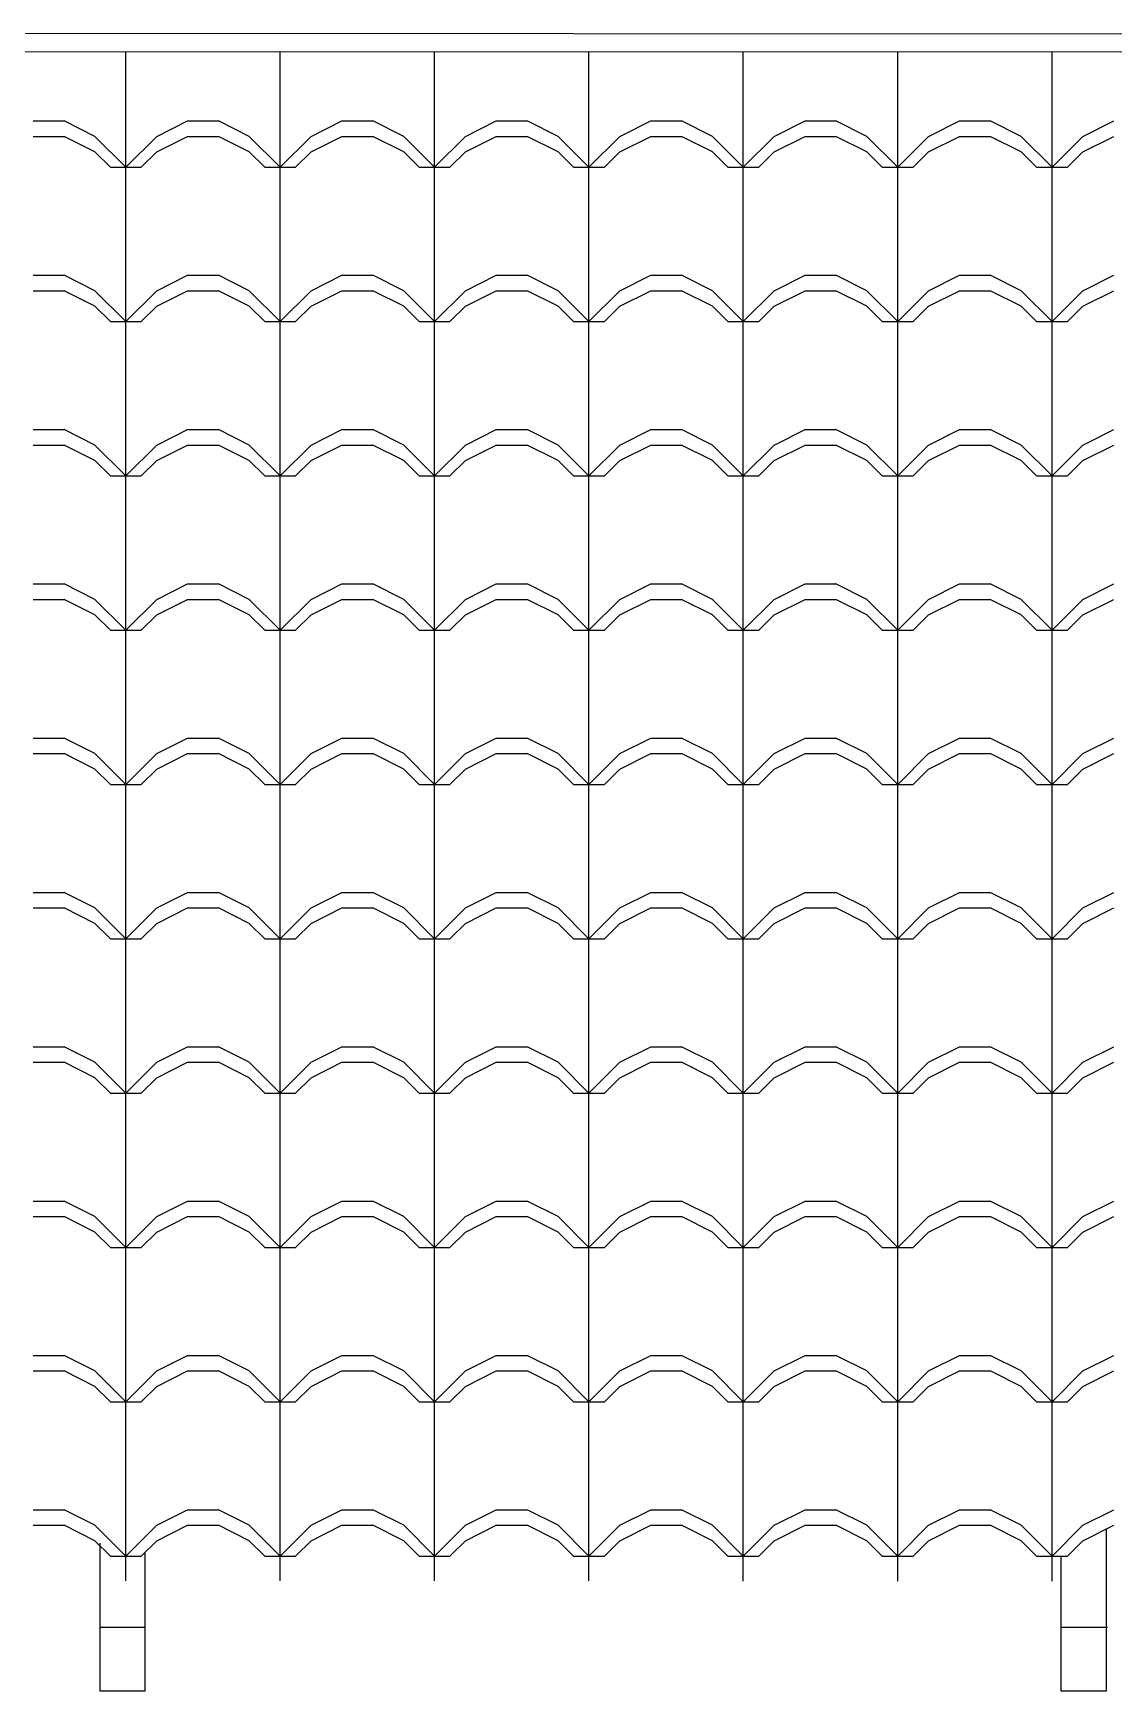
# Model space of a CAD drawing. Extents: x -6702 to 814, y 5971 to 8281.
# Drawn here: x -3285.9 to -3166.9, y 6612.8 to 6795.4 of the extents above; entities that cross this region are included whole.
import ezdxf

# ---------------------------------------------------------------- set-up
doc = ezdxf.new("R2010")
doc.units = 0
doc.header["$LTSCALE"] = 30
doc.header["$MEASUREMENT"] = 0
doc.layers.add('COTA', color=1, linetype='CONTINUOUS')
doc.layers.add('PAREDE', color=6, linetype='CONTINUOUS')

msp = doc.modelspace()

# ---------------------------------------------------------------- linework, layer by layer
at = {"layer": 'COTA'}
for p, q in [((-2832.16, 6795.121), (-3380.474, 6795.393)), ((-2832.161, 6793.121), (-3380.474, 6793.393)), ((-3275.698, 6780.622), (-3275.698, 6793.341)), ((-3258.698, 6780.622), (-3258.698, 6793.333)), ((-3241.698, 6780.622), (-3241.698, 6793.324)), ((-3224.698, 6780.622), (-3224.698, 6793.316)), ((-3207.698, 6780.622), (-3207.698, 6793.307)), ((-3190.698, 6780.622), (-3190.698, 6793.299)), ((-3173.698, 6780.622), (-3173.698, 6793.29)), ((-3285.898, 6785.722), (-3282.498, 6785.722)), ((-3285.898, 6784.022), (-3282.498, 6784.022)), ((-3279.098, 6784.022), (-3282.498, 6785.722)), ((-3279.098, 6782.322), (-3282.498, 6784.022)), ((-3275.698, 6780.622), (-3279.098, 6784.022)), ((-3275.698, 6780.622), (-3272.298, 6784.022)), ((-3272.298, 6784.022), (-3268.898, 6785.722)), ((-3272.298, 6782.322), (-3268.898, 6784.022)), ((-3268.898, 6785.722), (-3265.498, 6785.722)), ((-3268.898, 6784.022), (-3265.498, 6784.022)), ((-3262.098, 6784.022), (-3265.498, 6785.722)), ((-3262.098, 6782.322), (-3265.498, 6784.022)), ((-3258.698, 6780.622), (-3262.098, 6784.022)), ((-3258.698, 6780.622), (-3255.298, 6784.022)), ((-3255.298, 6784.022), (-3251.898, 6785.722)), ((-3255.298, 6782.322), (-3251.898, 6784.022)), ((-3251.898, 6785.722), (-3248.498, 6785.722)), ((-3251.898, 6784.022), (-3248.498, 6784.022)), ((-3245.098, 6784.022), (-3248.498, 6785.722)), ((-3245.098, 6782.322), (-3248.498, 6784.022)), ((-3241.698, 6780.622), (-3245.098, 6784.022)), ((-3241.698, 6780.622), (-3238.298, 6784.022)), ((-3238.298, 6784.022), (-3234.898, 6785.722)), ((-3238.298, 6782.322), (-3234.898, 6784.022)), ((-3234.898, 6785.722), (-3231.498, 6785.722)), ((-3234.898, 6784.022), (-3231.498, 6784.022)), ((-3228.098, 6784.022), (-3231.498, 6785.722)), ((-3228.098, 6782.322), (-3231.498, 6784.022)), ((-3224.698, 6780.622), (-3228.098, 6784.022)), ((-3224.698, 6780.622), (-3221.298, 6784.022)), ((-3221.298, 6784.022), (-3217.898, 6785.722)), ((-3221.298, 6782.322), (-3217.898, 6784.022)), ((-3217.898, 6785.722), (-3214.498, 6785.722)), ((-3217.898, 6784.022), (-3214.498, 6784.022)), ((-3211.098, 6784.022), (-3214.498, 6785.722)), ((-3211.098, 6782.322), (-3214.498, 6784.022)), ((-3207.698, 6780.622), (-3211.098, 6784.022)), ((-3207.698, 6780.622), (-3204.298, 6784.022)), ((-3204.298, 6784.022), (-3200.898, 6785.722)), ((-3204.298, 6782.322), (-3200.898, 6784.022)), ((-3200.898, 6785.722), (-3197.498, 6785.722)), ((-3200.898, 6784.022), (-3197.498, 6784.022)), ((-3194.098, 6784.022), (-3197.498, 6785.722)), ((-3194.098, 6782.322), (-3197.498, 6784.022)), ((-3190.698, 6780.622), (-3194.098, 6784.022)), ((-3190.698, 6780.622), (-3187.298, 6784.022)), ((-3187.298, 6784.022), (-3183.898, 6785.722)), ((-3187.298, 6782.322), (-3183.898, 6784.022)), ((-3183.898, 6785.722), (-3180.498, 6785.722)), ((-3183.898, 6784.022), (-3180.498, 6784.022)), ((-3177.098, 6784.022), (-3180.498, 6785.722)), ((-3177.098, 6782.322), (-3180.498, 6784.022)), ((-3173.698, 6780.622), (-3177.098, 6784.022)), ((-3173.698, 6780.622), (-3170.298, 6784.022)), ((-3170.298, 6784.022), (-3166.898, 6785.722)), ((-3170.298, 6782.322), (-3166.898, 6784.022)), ((-3277.398, 6780.622), (-3279.098, 6782.322)), ((-3273.998, 6780.622), (-3272.298, 6782.322)), ((-3260.398, 6780.622), (-3262.098, 6782.322)), ((-3256.998, 6780.622), (-3255.298, 6782.322)), ((-3243.398, 6780.622), (-3245.098, 6782.322)), ((-3239.998, 6780.622), (-3238.298, 6782.322)), ((-3226.398, 6780.622), (-3228.098, 6782.322)), ((-3222.998, 6780.622), (-3221.298, 6782.322)), ((-3209.398, 6780.622), (-3211.098, 6782.322)), ((-3205.998, 6780.622), (-3204.298, 6782.322)), ((-3192.398, 6780.622), (-3194.098, 6782.322)), ((-3188.998, 6780.622), (-3187.298, 6782.322)), ((-3175.398, 6780.622), (-3177.098, 6782.322)), ((-3171.998, 6780.622), (-3170.298, 6782.322)), ((-3277.398, 6780.622), (-3273.998, 6780.622)), ((-3275.698, 6763.622), (-3275.698, 6780.622)), ((-3260.398, 6780.622), (-3256.998, 6780.622)), ((-3258.698, 6763.622), (-3258.698, 6780.622)), ((-3243.398, 6780.622), (-3239.998, 6780.622)), ((-3241.698, 6763.622), (-3241.698, 6780.622)), ((-3226.398, 6780.622), (-3222.998, 6780.622)), ((-3224.698, 6763.622), (-3224.698, 6780.622)), ((-3209.398, 6780.622), (-3205.998, 6780.622)), ((-3207.698, 6763.622), (-3207.698, 6780.622)), ((-3192.398, 6780.622), (-3188.998, 6780.622)), ((-3190.698, 6763.622), (-3190.698, 6780.622)), ((-3175.398, 6780.622), (-3171.998, 6780.622)), ((-3173.698, 6763.622), (-3173.698, 6780.622)), ((-3285.898, 6768.722), (-3282.498, 6768.722)), ((-3279.098, 6767.022), (-3282.498, 6768.722)), ((-3272.298, 6767.022), (-3268.898, 6768.722)), ((-3268.898, 6768.722), (-3265.498, 6768.722)), ((-3262.098, 6767.022), (-3265.498, 6768.722)), ((-3255.298, 6767.022), (-3251.898, 6768.722)), ((-3251.898, 6768.722), (-3248.498, 6768.722)), ((-3245.098, 6767.022), (-3248.498, 6768.722)), ((-3238.298, 6767.022), (-3234.898, 6768.722)), ((-3234.898, 6768.722), (-3231.498, 6768.722)), ((-3228.098, 6767.022), (-3231.498, 6768.722)), ((-3221.298, 6767.022), (-3217.898, 6768.722)), ((-3217.898, 6768.722), (-3214.498, 6768.722)), ((-3211.098, 6767.022), (-3214.498, 6768.722)), ((-3204.298, 6767.022), (-3200.898, 6768.722)), ((-3200.898, 6768.722), (-3197.498, 6768.722)), ((-3194.098, 6767.022), (-3197.498, 6768.722)), ((-3187.298, 6767.022), (-3183.898, 6768.722)), ((-3183.898, 6768.722), (-3180.498, 6768.722)), ((-3177.098, 6767.022), (-3180.498, 6768.722)), ((-3170.298, 6767.022), (-3166.898, 6768.722)), ((-3285.898, 6767.022), (-3282.498, 6767.022)), ((-3279.098, 6765.322), (-3282.498, 6767.022)), ((-3275.698, 6763.622), (-3279.098, 6767.022)), ((-3275.698, 6763.622), (-3272.298, 6767.022)), ((-3272.298, 6765.322), (-3268.898, 6767.022)), ((-3268.898, 6767.022), (-3265.498, 6767.022)), ((-3262.098, 6765.322), (-3265.498, 6767.022)), ((-3258.698, 6763.622), (-3262.098, 6767.022)), ((-3258.698, 6763.622), (-3255.298, 6767.022)), ((-3255.298, 6765.322), (-3251.898, 6767.022)), ((-3251.898, 6767.022), (-3248.498, 6767.022)), ((-3245.098, 6765.322), (-3248.498, 6767.022)), ((-3241.698, 6763.622), (-3245.098, 6767.022)), ((-3241.698, 6763.622), (-3238.298, 6767.022)), ((-3238.298, 6765.322), (-3234.898, 6767.022)), ((-3234.898, 6767.022), (-3231.498, 6767.022)), ((-3228.098, 6765.322), (-3231.498, 6767.022)), ((-3224.698, 6763.622), (-3228.098, 6767.022)), ((-3224.698, 6763.622), (-3221.298, 6767.022)), ((-3221.298, 6765.322), (-3217.898, 6767.022)), ((-3217.898, 6767.022), (-3214.498, 6767.022)), ((-3211.098, 6765.322), (-3214.498, 6767.022)), ((-3207.698, 6763.622), (-3211.098, 6767.022)), ((-3207.698, 6763.622), (-3204.298, 6767.022)), ((-3204.298, 6765.322), (-3200.898, 6767.022)), ((-3200.898, 6767.022), (-3197.498, 6767.022)), ((-3194.098, 6765.322), (-3197.498, 6767.022)), ((-3190.698, 6763.622), (-3194.098, 6767.022)), ((-3190.698, 6763.622), (-3187.298, 6767.022)), ((-3187.298, 6765.322), (-3183.898, 6767.022)), ((-3183.898, 6767.022), (-3180.498, 6767.022)), ((-3177.098, 6765.322), (-3180.498, 6767.022)), ((-3173.698, 6763.622), (-3177.098, 6767.022)), ((-3173.698, 6763.622), (-3170.298, 6767.022)), ((-3170.298, 6765.322), (-3166.898, 6767.022)), ((-3277.398, 6763.622), (-3279.098, 6765.322)), ((-3273.998, 6763.622), (-3272.298, 6765.322)), ((-3260.398, 6763.622), (-3262.098, 6765.322)), ((-3256.998, 6763.622), (-3255.298, 6765.322)), ((-3243.398, 6763.622), (-3245.098, 6765.322)), ((-3239.998, 6763.622), (-3238.298, 6765.322)), ((-3226.398, 6763.622), (-3228.098, 6765.322)), ((-3222.998, 6763.622), (-3221.298, 6765.322)), ((-3209.398, 6763.622), (-3211.098, 6765.322)), ((-3205.998, 6763.622), (-3204.298, 6765.322)), ((-3192.398, 6763.622), (-3194.098, 6765.322)), ((-3188.998, 6763.622), (-3187.298, 6765.322)), ((-3175.398, 6763.622), (-3177.098, 6765.322)), ((-3171.998, 6763.622), (-3170.298, 6765.322)), ((-3277.398, 6763.622), (-3273.998, 6763.622)), ((-3275.698, 6746.622), (-3275.698, 6763.622)), ((-3260.398, 6763.622), (-3256.998, 6763.622)), ((-3258.698, 6746.622), (-3258.698, 6763.622)), ((-3243.398, 6763.622), (-3239.998, 6763.622)), ((-3241.698, 6746.622), (-3241.698, 6763.622)), ((-3226.398, 6763.622), (-3222.998, 6763.622)), ((-3224.698, 6746.622), (-3224.698, 6763.622)), ((-3209.398, 6763.622), (-3205.998, 6763.622)), ((-3207.698, 6746.622), (-3207.698, 6763.622)), ((-3192.398, 6763.622), (-3188.998, 6763.622)), ((-3190.698, 6746.622), (-3190.698, 6763.622)), ((-3175.398, 6763.622), (-3171.998, 6763.622)), ((-3173.698, 6746.622), (-3173.698, 6763.622)), ((-3285.898, 6751.722), (-3282.498, 6751.722)), ((-3279.098, 6750.022), (-3282.498, 6751.722)), ((-3272.298, 6750.022), (-3268.898, 6751.722)), ((-3268.898, 6751.722), (-3265.498, 6751.722)), ((-3262.098, 6750.022), (-3265.498, 6751.722)), ((-3255.298, 6750.022), (-3251.898, 6751.722)), ((-3251.898, 6751.722), (-3248.498, 6751.722)), ((-3245.098, 6750.022), (-3248.498, 6751.722)), ((-3238.298, 6750.022), (-3234.898, 6751.722)), ((-3234.898, 6751.722), (-3231.498, 6751.722)), ((-3228.098, 6750.022), (-3231.498, 6751.722)), ((-3221.298, 6750.022), (-3217.898, 6751.722)), ((-3217.898, 6751.722), (-3214.498, 6751.722)), ((-3211.098, 6750.022), (-3214.498, 6751.722)), ((-3204.298, 6750.022), (-3200.898, 6751.722)), ((-3200.898, 6751.722), (-3197.498, 6751.722)), ((-3194.098, 6750.022), (-3197.498, 6751.722)), ((-3187.298, 6750.022), (-3183.898, 6751.722)), ((-3183.898, 6751.722), (-3180.498, 6751.722)), ((-3177.098, 6750.022), (-3180.498, 6751.722)), ((-3170.298, 6750.022), (-3166.898, 6751.722)), ((-3285.898, 6750.022), (-3282.498, 6750.022)), ((-3279.098, 6748.322), (-3282.498, 6750.022)), ((-3275.698, 6746.622), (-3279.098, 6750.022)), ((-3275.698, 6746.622), (-3272.298, 6750.022)), ((-3272.298, 6748.322), (-3268.898, 6750.022)), ((-3268.898, 6750.022), (-3265.498, 6750.022)), ((-3262.098, 6748.322), (-3265.498, 6750.022)), ((-3258.698, 6746.622), (-3262.098, 6750.022)), ((-3258.698, 6746.622), (-3255.298, 6750.022)), ((-3255.298, 6748.322), (-3251.898, 6750.022)), ((-3251.898, 6750.022), (-3248.498, 6750.022)), ((-3245.098, 6748.322), (-3248.498, 6750.022)), ((-3241.698, 6746.622), (-3245.098, 6750.022)), ((-3241.698, 6746.622), (-3238.298, 6750.022)), ((-3238.298, 6748.322), (-3234.898, 6750.022)), ((-3234.898, 6750.022), (-3231.498, 6750.022)), ((-3228.098, 6748.322), (-3231.498, 6750.022)), ((-3224.698, 6746.622), (-3228.098, 6750.022)), ((-3224.698, 6746.622), (-3221.298, 6750.022)), ((-3221.298, 6748.322), (-3217.898, 6750.022)), ((-3217.898, 6750.022), (-3214.498, 6750.022)), ((-3211.098, 6748.322), (-3214.498, 6750.022)), ((-3207.698, 6746.622), (-3211.098, 6750.022)), ((-3207.698, 6746.622), (-3204.298, 6750.022)), ((-3204.298, 6748.322), (-3200.898, 6750.022)), ((-3200.898, 6750.022), (-3197.498, 6750.022)), ((-3194.098, 6748.322), (-3197.498, 6750.022)), ((-3190.698, 6746.622), (-3194.098, 6750.022)), ((-3190.698, 6746.622), (-3187.298, 6750.022)), ((-3187.298, 6748.322), (-3183.898, 6750.022)), ((-3183.898, 6750.022), (-3180.498, 6750.022)), ((-3177.098, 6748.322), (-3180.498, 6750.022)), ((-3173.698, 6746.622), (-3177.098, 6750.022)), ((-3173.698, 6746.622), (-3170.298, 6750.022)), ((-3170.298, 6748.322), (-3166.898, 6750.022)), ((-3277.398, 6746.622), (-3279.098, 6748.322)), ((-3273.998, 6746.622), (-3272.298, 6748.322)), ((-3260.398, 6746.622), (-3262.098, 6748.322)), ((-3256.998, 6746.622), (-3255.298, 6748.322)), ((-3243.398, 6746.622), (-3245.098, 6748.322)), ((-3239.998, 6746.622), (-3238.298, 6748.322)), ((-3226.398, 6746.622), (-3228.098, 6748.322)), ((-3222.998, 6746.622), (-3221.298, 6748.322)), ((-3209.398, 6746.622), (-3211.098, 6748.322)), ((-3205.998, 6746.622), (-3204.298, 6748.322)), ((-3192.398, 6746.622), (-3194.098, 6748.322)), ((-3188.998, 6746.622), (-3187.298, 6748.322)), ((-3175.398, 6746.622), (-3177.098, 6748.322)), ((-3171.998, 6746.622), (-3170.298, 6748.322)), ((-3277.398, 6746.622), (-3273.998, 6746.622)), ((-3275.698, 6729.622), (-3275.698, 6746.622)), ((-3260.398, 6746.622), (-3256.998, 6746.622)), ((-3258.698, 6729.622), (-3258.698, 6746.622)), ((-3243.398, 6746.622), (-3239.998, 6746.622)), ((-3241.698, 6729.622), (-3241.698, 6746.622)), ((-3226.398, 6746.622), (-3222.998, 6746.622)), ((-3224.698, 6729.622), (-3224.698, 6746.622)), ((-3209.398, 6746.622), (-3205.998, 6746.622)), ((-3207.698, 6729.622), (-3207.698, 6746.622)), ((-3192.398, 6746.622), (-3188.998, 6746.622)), ((-3190.698, 6729.622), (-3190.698, 6746.622)), ((-3175.398, 6746.622), (-3171.998, 6746.622)), ((-3173.698, 6729.622), (-3173.698, 6746.622)), ((-3285.898, 6734.722), (-3282.498, 6734.722)), ((-3279.098, 6733.022), (-3282.498, 6734.722)), ((-3272.298, 6733.022), (-3268.898, 6734.722)), ((-3268.898, 6734.722), (-3265.498, 6734.722)), ((-3262.098, 6733.022), (-3265.498, 6734.722)), ((-3255.298, 6733.022), (-3251.898, 6734.722)), ((-3251.898, 6734.722), (-3248.498, 6734.722)), ((-3245.098, 6733.022), (-3248.498, 6734.722)), ((-3238.298, 6733.022), (-3234.898, 6734.722)), ((-3234.898, 6734.722), (-3231.498, 6734.722)), ((-3228.098, 6733.022), (-3231.498, 6734.722)), ((-3221.298, 6733.022), (-3217.898, 6734.722)), ((-3217.898, 6734.722), (-3214.498, 6734.722)), ((-3211.098, 6733.022), (-3214.498, 6734.722)), ((-3204.298, 6733.022), (-3200.898, 6734.722)), ((-3200.898, 6734.722), (-3197.498, 6734.722)), ((-3194.098, 6733.022), (-3197.498, 6734.722)), ((-3187.298, 6733.022), (-3183.898, 6734.722)), ((-3183.898, 6734.722), (-3180.498, 6734.722)), ((-3177.098, 6733.022), (-3180.498, 6734.722)), ((-3170.298, 6733.022), (-3166.898, 6734.722)), ((-3285.898, 6733.022), (-3282.498, 6733.022)), ((-3279.098, 6731.322), (-3282.498, 6733.022)), ((-3275.698, 6729.622), (-3279.098, 6733.022)), ((-3275.698, 6729.622), (-3272.298, 6733.022)), ((-3272.298, 6731.322), (-3268.898, 6733.022)), ((-3268.898, 6733.022), (-3265.498, 6733.022)), ((-3262.098, 6731.322), (-3265.498, 6733.022)), ((-3258.698, 6729.622), (-3262.098, 6733.022)), ((-3258.698, 6729.622), (-3255.298, 6733.022)), ((-3255.298, 6731.322), (-3251.898, 6733.022)), ((-3251.898, 6733.022), (-3248.498, 6733.022)), ((-3245.098, 6731.322), (-3248.498, 6733.022)), ((-3241.698, 6729.622), (-3245.098, 6733.022)), ((-3241.698, 6729.622), (-3238.298, 6733.022)), ((-3238.298, 6731.322), (-3234.898, 6733.022)), ((-3234.898, 6733.022), (-3231.498, 6733.022)), ((-3228.098, 6731.322), (-3231.498, 6733.022)), ((-3224.698, 6729.622), (-3228.098, 6733.022)), ((-3224.698, 6729.622), (-3221.298, 6733.022)), ((-3221.298, 6731.322), (-3217.898, 6733.022)), ((-3217.898, 6733.022), (-3214.498, 6733.022)), ((-3211.098, 6731.322), (-3214.498, 6733.022)), ((-3207.698, 6729.622), (-3211.098, 6733.022)), ((-3207.698, 6729.622), (-3204.298, 6733.022)), ((-3204.298, 6731.322), (-3200.898, 6733.022)), ((-3200.898, 6733.022), (-3197.498, 6733.022)), ((-3194.098, 6731.322), (-3197.498, 6733.022)), ((-3190.698, 6729.622), (-3194.098, 6733.022)), ((-3190.698, 6729.622), (-3187.298, 6733.022)), ((-3187.298, 6731.322), (-3183.898, 6733.022)), ((-3183.898, 6733.022), (-3180.498, 6733.022)), ((-3177.098, 6731.322), (-3180.498, 6733.022)), ((-3173.698, 6729.622), (-3177.098, 6733.022)), ((-3173.698, 6729.622), (-3170.298, 6733.022)), ((-3170.298, 6731.322), (-3166.898, 6733.022)), ((-3277.398, 6729.622), (-3279.098, 6731.322)), ((-3273.998, 6729.622), (-3272.298, 6731.322)), ((-3260.398, 6729.622), (-3262.098, 6731.322)), ((-3256.998, 6729.622), (-3255.298, 6731.322)), ((-3243.398, 6729.622), (-3245.098, 6731.322)), ((-3239.998, 6729.622), (-3238.298, 6731.322)), ((-3226.398, 6729.622), (-3228.098, 6731.322)), ((-3222.998, 6729.622), (-3221.298, 6731.322)), ((-3209.398, 6729.622), (-3211.098, 6731.322)), ((-3205.998, 6729.622), (-3204.298, 6731.322)), ((-3192.398, 6729.622), (-3194.098, 6731.322)), ((-3188.998, 6729.622), (-3187.298, 6731.322)), ((-3175.398, 6729.622), (-3177.098, 6731.322)), ((-3171.998, 6729.622), (-3170.298, 6731.322)), ((-3277.398, 6729.622), (-3273.998, 6729.622)), ((-3275.698, 6712.622), (-3275.698, 6729.622)), ((-3260.398, 6729.622), (-3256.998, 6729.622)), ((-3258.698, 6712.622), (-3258.698, 6729.622)), ((-3243.398, 6729.622), (-3239.998, 6729.622)), ((-3241.698, 6712.622), (-3241.698, 6729.622)), ((-3226.398, 6729.622), (-3222.998, 6729.622)), ((-3224.698, 6712.622), (-3224.698, 6729.622)), ((-3209.398, 6729.622), (-3205.998, 6729.622)), ((-3207.698, 6712.622), (-3207.698, 6729.622)), ((-3192.398, 6729.622), (-3188.998, 6729.622)), ((-3190.698, 6712.622), (-3190.698, 6729.622)), ((-3175.398, 6729.622), (-3171.998, 6729.622)), ((-3173.698, 6712.622), (-3173.698, 6729.622)), ((-3285.898, 6717.722), (-3282.498, 6717.722)), ((-3279.098, 6716.022), (-3282.498, 6717.722)), ((-3272.298, 6716.022), (-3268.898, 6717.722)), ((-3268.898, 6717.722), (-3265.498, 6717.722)), ((-3262.098, 6716.022), (-3265.498, 6717.722)), ((-3255.298, 6716.022), (-3251.898, 6717.722)), ((-3251.898, 6717.722), (-3248.498, 6717.722)), ((-3245.098, 6716.022), (-3248.498, 6717.722)), ((-3238.298, 6716.022), (-3234.898, 6717.722)), ((-3234.898, 6717.722), (-3231.498, 6717.722)), ((-3228.098, 6716.022), (-3231.498, 6717.722)), ((-3221.298, 6716.022), (-3217.898, 6717.722)), ((-3217.898, 6717.722), (-3214.498, 6717.722)), ((-3211.098, 6716.022), (-3214.498, 6717.722)), ((-3204.298, 6716.022), (-3200.898, 6717.722)), ((-3200.898, 6717.722), (-3197.498, 6717.722)), ((-3194.098, 6716.022), (-3197.498, 6717.722)), ((-3187.298, 6716.022), (-3183.898, 6717.722)), ((-3183.898, 6717.722), (-3180.498, 6717.722)), ((-3177.098, 6716.022), (-3180.498, 6717.722)), ((-3170.298, 6716.022), (-3166.898, 6717.722)), ((-3285.898, 6716.022), (-3282.498, 6716.022)), ((-3279.098, 6714.322), (-3282.498, 6716.022)), ((-3275.698, 6712.622), (-3279.098, 6716.022)), ((-3275.698, 6712.622), (-3272.298, 6716.022)), ((-3272.298, 6714.322), (-3268.898, 6716.022)), ((-3268.898, 6716.022), (-3265.498, 6716.022)), ((-3262.098, 6714.322), (-3265.498, 6716.022)), ((-3258.698, 6712.622), (-3262.098, 6716.022)), ((-3258.698, 6712.622), (-3255.298, 6716.022)), ((-3255.298, 6714.322), (-3251.898, 6716.022)), ((-3251.898, 6716.022), (-3248.498, 6716.022)), ((-3245.098, 6714.322), (-3248.498, 6716.022)), ((-3241.698, 6712.622), (-3245.098, 6716.022)), ((-3241.698, 6712.622), (-3238.298, 6716.022)), ((-3238.298, 6714.322), (-3234.898, 6716.022)), ((-3234.898, 6716.022), (-3231.498, 6716.022)), ((-3228.098, 6714.322), (-3231.498, 6716.022)), ((-3224.698, 6712.622), (-3228.098, 6716.022)), ((-3224.698, 6712.622), (-3221.298, 6716.022)), ((-3221.298, 6714.322), (-3217.898, 6716.022)), ((-3217.898, 6716.022), (-3214.498, 6716.022)), ((-3211.098, 6714.322), (-3214.498, 6716.022)), ((-3207.698, 6712.622), (-3211.098, 6716.022)), ((-3207.698, 6712.622), (-3204.298, 6716.022)), ((-3204.298, 6714.322), (-3200.898, 6716.022)), ((-3200.898, 6716.022), (-3197.498, 6716.022)), ((-3194.098, 6714.322), (-3197.498, 6716.022)), ((-3190.698, 6712.622), (-3194.098, 6716.022)), ((-3190.698, 6712.622), (-3187.298, 6716.022)), ((-3187.298, 6714.322), (-3183.898, 6716.022)), ((-3183.898, 6716.022), (-3180.498, 6716.022)), ((-3177.098, 6714.322), (-3180.498, 6716.022)), ((-3173.698, 6712.622), (-3177.098, 6716.022)), ((-3173.698, 6712.622), (-3170.298, 6716.022)), ((-3170.298, 6714.322), (-3166.898, 6716.022)), ((-3277.398, 6712.622), (-3279.098, 6714.322)), ((-3273.998, 6712.622), (-3272.298, 6714.322)), ((-3260.398, 6712.622), (-3262.098, 6714.322)), ((-3256.998, 6712.622), (-3255.298, 6714.322)), ((-3243.398, 6712.622), (-3245.098, 6714.322)), ((-3239.998, 6712.622), (-3238.298, 6714.322)), ((-3226.398, 6712.622), (-3228.098, 6714.322)), ((-3222.998, 6712.622), (-3221.298, 6714.322)), ((-3209.398, 6712.622), (-3211.098, 6714.322)), ((-3205.998, 6712.622), (-3204.298, 6714.322)), ((-3192.398, 6712.622), (-3194.098, 6714.322)), ((-3188.998, 6712.622), (-3187.298, 6714.322)), ((-3175.398, 6712.622), (-3177.098, 6714.322)), ((-3171.998, 6712.622), (-3170.298, 6714.322)), ((-3277.398, 6712.622), (-3273.998, 6712.622)), ((-3275.698, 6695.622), (-3275.698, 6712.622)), ((-3260.398, 6712.622), (-3256.998, 6712.622)), ((-3258.698, 6695.622), (-3258.698, 6712.622)), ((-3243.398, 6712.622), (-3239.998, 6712.622)), ((-3241.698, 6695.622), (-3241.698, 6712.622)), ((-3226.398, 6712.622), (-3222.998, 6712.622)), ((-3224.698, 6695.622), (-3224.698, 6712.622)), ((-3209.398, 6712.622), (-3205.998, 6712.622)), ((-3207.698, 6695.622), (-3207.698, 6712.622)), ((-3192.398, 6712.622), (-3188.998, 6712.622)), ((-3190.698, 6695.622), (-3190.698, 6712.622)), ((-3175.398, 6712.622), (-3171.998, 6712.622)), ((-3173.698, 6695.622), (-3173.698, 6712.622)), ((-3285.898, 6700.722), (-3282.498, 6700.722)), ((-3279.098, 6699.022), (-3282.498, 6700.722)), ((-3272.298, 6699.022), (-3268.898, 6700.722)), ((-3268.898, 6700.722), (-3265.498, 6700.722)), ((-3262.098, 6699.022), (-3265.498, 6700.722)), ((-3255.298, 6699.022), (-3251.898, 6700.722)), ((-3251.898, 6700.722), (-3248.498, 6700.722)), ((-3245.098, 6699.022), (-3248.498, 6700.722)), ((-3238.298, 6699.022), (-3234.898, 6700.722)), ((-3234.898, 6700.722), (-3231.498, 6700.722)), ((-3228.098, 6699.022), (-3231.498, 6700.722)), ((-3221.298, 6699.022), (-3217.898, 6700.722)), ((-3217.898, 6700.722), (-3214.498, 6700.722)), ((-3211.098, 6699.022), (-3214.498, 6700.722)), ((-3204.298, 6699.022), (-3200.898, 6700.722)), ((-3200.898, 6700.722), (-3197.498, 6700.722)), ((-3194.098, 6699.022), (-3197.498, 6700.722)), ((-3187.298, 6699.022), (-3183.898, 6700.722)), ((-3183.898, 6700.722), (-3180.498, 6700.722)), ((-3177.098, 6699.022), (-3180.498, 6700.722)), ((-3170.298, 6699.022), (-3166.898, 6700.722)), ((-3285.898, 6699.022), (-3282.498, 6699.022)), ((-3279.098, 6697.322), (-3282.498, 6699.022)), ((-3275.698, 6695.622), (-3279.098, 6699.022)), ((-3275.698, 6695.622), (-3272.298, 6699.022)), ((-3272.298, 6697.322), (-3268.898, 6699.022)), ((-3268.898, 6699.022), (-3265.498, 6699.022)), ((-3262.098, 6697.322), (-3265.498, 6699.022)), ((-3258.698, 6695.622), (-3262.098, 6699.022)), ((-3258.698, 6695.622), (-3255.298, 6699.022)), ((-3255.298, 6697.322), (-3251.898, 6699.022)), ((-3251.898, 6699.022), (-3248.498, 6699.022)), ((-3245.098, 6697.322), (-3248.498, 6699.022)), ((-3241.698, 6695.622), (-3245.098, 6699.022)), ((-3241.698, 6695.622), (-3238.298, 6699.022)), ((-3238.298, 6697.322), (-3234.898, 6699.022)), ((-3234.898, 6699.022), (-3231.498, 6699.022)), ((-3228.098, 6697.322), (-3231.498, 6699.022)), ((-3224.698, 6695.622), (-3228.098, 6699.022)), ((-3224.698, 6695.622), (-3221.298, 6699.022)), ((-3221.298, 6697.322), (-3217.898, 6699.022)), ((-3217.898, 6699.022), (-3214.498, 6699.022)), ((-3211.098, 6697.322), (-3214.498, 6699.022)), ((-3207.698, 6695.622), (-3211.098, 6699.022)), ((-3207.698, 6695.622), (-3204.298, 6699.022)), ((-3204.298, 6697.322), (-3200.898, 6699.022)), ((-3200.898, 6699.022), (-3197.498, 6699.022)), ((-3194.098, 6697.322), (-3197.498, 6699.022)), ((-3190.698, 6695.622), (-3194.098, 6699.022)), ((-3190.698, 6695.622), (-3187.298, 6699.022)), ((-3187.298, 6697.322), (-3183.898, 6699.022)), ((-3183.898, 6699.022), (-3180.498, 6699.022)), ((-3177.098, 6697.322), (-3180.498, 6699.022)), ((-3173.698, 6695.622), (-3177.098, 6699.022)), ((-3173.698, 6695.622), (-3170.298, 6699.022)), ((-3170.298, 6697.322), (-3166.898, 6699.022)), ((-3277.398, 6695.622), (-3279.098, 6697.322)), ((-3273.998, 6695.622), (-3272.298, 6697.322)), ((-3260.398, 6695.622), (-3262.098, 6697.322)), ((-3256.998, 6695.622), (-3255.298, 6697.322)), ((-3243.398, 6695.622), (-3245.098, 6697.322)), ((-3239.998, 6695.622), (-3238.298, 6697.322)), ((-3226.398, 6695.622), (-3228.098, 6697.322)), ((-3222.998, 6695.622), (-3221.298, 6697.322)), ((-3209.398, 6695.622), (-3211.098, 6697.322)), ((-3205.998, 6695.622), (-3204.298, 6697.322)), ((-3192.398, 6695.622), (-3194.098, 6697.322)), ((-3188.998, 6695.622), (-3187.298, 6697.322)), ((-3175.398, 6695.622), (-3177.098, 6697.322)), ((-3171.998, 6695.622), (-3170.298, 6697.322)), ((-3277.398, 6695.622), (-3273.998, 6695.622)), ((-3275.698, 6678.622), (-3275.698, 6695.622)), ((-3260.398, 6695.622), (-3256.998, 6695.622)), ((-3258.698, 6678.622), (-3258.698, 6695.622)), ((-3243.398, 6695.622), (-3239.998, 6695.622)), ((-3241.698, 6678.622), (-3241.698, 6695.622)), ((-3226.398, 6695.622), (-3222.998, 6695.622)), ((-3224.698, 6678.622), (-3224.698, 6695.622)), ((-3209.398, 6695.622), (-3205.998, 6695.622)), ((-3207.698, 6678.622), (-3207.698, 6695.622)), ((-3192.398, 6695.622), (-3188.998, 6695.622)), ((-3190.698, 6678.622), (-3190.698, 6695.622)), ((-3175.398, 6695.622), (-3171.998, 6695.622)), ((-3173.698, 6678.622), (-3173.698, 6695.622)), ((-3285.898, 6683.722), (-3282.498, 6683.722)), ((-3279.098, 6682.022), (-3282.498, 6683.722)), ((-3272.298, 6682.022), (-3268.898, 6683.722)), ((-3268.898, 6683.722), (-3265.498, 6683.722)), ((-3262.098, 6682.022), (-3265.498, 6683.722)), ((-3255.298, 6682.022), (-3251.898, 6683.722)), ((-3251.898, 6683.722), (-3248.498, 6683.722)), ((-3245.098, 6682.022), (-3248.498, 6683.722)), ((-3238.298, 6682.022), (-3234.898, 6683.722)), ((-3234.898, 6683.722), (-3231.498, 6683.722)), ((-3228.098, 6682.022), (-3231.498, 6683.722)), ((-3221.298, 6682.022), (-3217.898, 6683.722)), ((-3217.898, 6683.722), (-3214.498, 6683.722)), ((-3211.098, 6682.022), (-3214.498, 6683.722)), ((-3204.298, 6682.022), (-3200.898, 6683.722)), ((-3200.898, 6683.722), (-3197.498, 6683.722)), ((-3194.098, 6682.022), (-3197.498, 6683.722)), ((-3187.298, 6682.022), (-3183.898, 6683.722)), ((-3183.898, 6683.722), (-3180.498, 6683.722)), ((-3177.098, 6682.022), (-3180.498, 6683.722)), ((-3170.298, 6682.022), (-3166.898, 6683.722)), ((-3285.898, 6682.022), (-3282.498, 6682.022)), ((-3279.098, 6680.322), (-3282.498, 6682.022)), ((-3275.698, 6678.622), (-3279.098, 6682.022)), ((-3275.698, 6678.622), (-3272.298, 6682.022)), ((-3272.298, 6680.322), (-3268.898, 6682.022)), ((-3268.898, 6682.022), (-3265.498, 6682.022)), ((-3262.098, 6680.322), (-3265.498, 6682.022)), ((-3258.698, 6678.622), (-3262.098, 6682.022)), ((-3258.698, 6678.622), (-3255.298, 6682.022)), ((-3255.298, 6680.322), (-3251.898, 6682.022)), ((-3251.898, 6682.022), (-3248.498, 6682.022)), ((-3245.098, 6680.322), (-3248.498, 6682.022)), ((-3241.698, 6678.622), (-3245.098, 6682.022)), ((-3241.698, 6678.622), (-3238.298, 6682.022)), ((-3238.298, 6680.322), (-3234.898, 6682.022)), ((-3234.898, 6682.022), (-3231.498, 6682.022)), ((-3228.098, 6680.322), (-3231.498, 6682.022)), ((-3224.698, 6678.622), (-3228.098, 6682.022)), ((-3224.698, 6678.622), (-3221.298, 6682.022)), ((-3221.298, 6680.322), (-3217.898, 6682.022)), ((-3217.898, 6682.022), (-3214.498, 6682.022)), ((-3211.098, 6680.322), (-3214.498, 6682.022)), ((-3207.698, 6678.622), (-3211.098, 6682.022)), ((-3207.698, 6678.622), (-3204.298, 6682.022)), ((-3204.298, 6680.322), (-3200.898, 6682.022)), ((-3200.898, 6682.022), (-3197.498, 6682.022)), ((-3194.098, 6680.322), (-3197.498, 6682.022)), ((-3190.698, 6678.622), (-3194.098, 6682.022)), ((-3190.698, 6678.622), (-3187.298, 6682.022)), ((-3187.298, 6680.322), (-3183.898, 6682.022)), ((-3183.898, 6682.022), (-3180.498, 6682.022)), ((-3177.098, 6680.322), (-3180.498, 6682.022)), ((-3173.698, 6678.622), (-3177.098, 6682.022)), ((-3173.698, 6678.622), (-3170.298, 6682.022)), ((-3170.298, 6680.322), (-3166.898, 6682.022)), ((-3277.398, 6678.622), (-3279.098, 6680.322)), ((-3273.998, 6678.622), (-3272.298, 6680.322)), ((-3260.398, 6678.622), (-3262.098, 6680.322)), ((-3256.998, 6678.622), (-3255.298, 6680.322)), ((-3243.398, 6678.622), (-3245.098, 6680.322)), ((-3239.998, 6678.622), (-3238.298, 6680.322)), ((-3226.398, 6678.622), (-3228.098, 6680.322)), ((-3222.998, 6678.622), (-3221.298, 6680.322)), ((-3209.398, 6678.622), (-3211.098, 6680.322)), ((-3205.998, 6678.622), (-3204.298, 6680.322)), ((-3192.398, 6678.622), (-3194.098, 6680.322)), ((-3188.998, 6678.622), (-3187.298, 6680.322)), ((-3175.398, 6678.622), (-3177.098, 6680.322)), ((-3171.998, 6678.622), (-3170.298, 6680.322)), ((-3277.398, 6678.622), (-3273.998, 6678.622)), ((-3275.698, 6661.622), (-3275.698, 6678.622)), ((-3260.398, 6678.622), (-3256.998, 6678.622)), ((-3258.698, 6661.622), (-3258.698, 6678.622)), ((-3243.398, 6678.622), (-3239.998, 6678.622)), ((-3241.698, 6661.622), (-3241.698, 6678.622)), ((-3226.398, 6678.622), (-3222.998, 6678.622)), ((-3224.698, 6661.622), (-3224.698, 6678.622)), ((-3209.398, 6678.622), (-3205.998, 6678.622)), ((-3207.698, 6661.622), (-3207.698, 6678.622)), ((-3192.398, 6678.622), (-3188.998, 6678.622)), ((-3190.698, 6661.622), (-3190.698, 6678.622)), ((-3175.398, 6678.622), (-3171.998, 6678.622)), ((-3173.698, 6661.622), (-3173.698, 6678.622)), ((-3285.898, 6666.722), (-3282.498, 6666.722)), ((-3279.098, 6665.022), (-3282.498, 6666.722)), ((-3272.298, 6665.022), (-3268.898, 6666.722)), ((-3268.898, 6666.722), (-3265.498, 6666.722)), ((-3262.098, 6665.022), (-3265.498, 6666.722)), ((-3255.298, 6665.022), (-3251.898, 6666.722)), ((-3251.898, 6666.722), (-3248.498, 6666.722)), ((-3245.098, 6665.022), (-3248.498, 6666.722)), ((-3238.298, 6665.022), (-3234.898, 6666.722)), ((-3234.898, 6666.722), (-3231.498, 6666.722)), ((-3228.098, 6665.022), (-3231.498, 6666.722)), ((-3221.298, 6665.022), (-3217.898, 6666.722)), ((-3217.898, 6666.722), (-3214.498, 6666.722)), ((-3211.098, 6665.022), (-3214.498, 6666.722)), ((-3204.298, 6665.022), (-3200.898, 6666.722)), ((-3200.898, 6666.722), (-3197.498, 6666.722)), ((-3194.098, 6665.022), (-3197.498, 6666.722)), ((-3187.298, 6665.022), (-3183.898, 6666.722)), ((-3183.898, 6666.722), (-3180.498, 6666.722)), ((-3177.098, 6665.022), (-3180.498, 6666.722)), ((-3170.298, 6665.022), (-3166.898, 6666.722)), ((-3285.898, 6665.022), (-3282.498, 6665.022)), ((-3279.098, 6663.322), (-3282.498, 6665.022)), ((-3275.698, 6661.622), (-3279.098, 6665.022)), ((-3275.698, 6661.622), (-3272.298, 6665.022)), ((-3272.298, 6663.322), (-3268.898, 6665.022)), ((-3268.898, 6665.022), (-3265.498, 6665.022)), ((-3262.098, 6663.322), (-3265.498, 6665.022)), ((-3258.698, 6661.622), (-3262.098, 6665.022)), ((-3258.698, 6661.622), (-3255.298, 6665.022)), ((-3255.298, 6663.322), (-3251.898, 6665.022)), ((-3251.898, 6665.022), (-3248.498, 6665.022)), ((-3245.098, 6663.322), (-3248.498, 6665.022)), ((-3241.698, 6661.622), (-3245.098, 6665.022)), ((-3241.698, 6661.622), (-3238.298, 6665.022)), ((-3238.298, 6663.322), (-3234.898, 6665.022)), ((-3234.898, 6665.022), (-3231.498, 6665.022)), ((-3228.098, 6663.322), (-3231.498, 6665.022)), ((-3224.698, 6661.622), (-3228.098, 6665.022)), ((-3224.698, 6661.622), (-3221.298, 6665.022)), ((-3221.298, 6663.322), (-3217.898, 6665.022)), ((-3217.898, 6665.022), (-3214.498, 6665.022)), ((-3211.098, 6663.322), (-3214.498, 6665.022)), ((-3207.698, 6661.622), (-3211.098, 6665.022)), ((-3207.698, 6661.622), (-3204.298, 6665.022)), ((-3204.298, 6663.322), (-3200.898, 6665.022)), ((-3200.898, 6665.022), (-3197.498, 6665.022)), ((-3194.098, 6663.322), (-3197.498, 6665.022)), ((-3190.698, 6661.622), (-3194.098, 6665.022)), ((-3190.698, 6661.622), (-3187.298, 6665.022)), ((-3187.298, 6663.322), (-3183.898, 6665.022)), ((-3183.898, 6665.022), (-3180.498, 6665.022)), ((-3177.098, 6663.322), (-3180.498, 6665.022)), ((-3173.698, 6661.622), (-3177.098, 6665.022)), ((-3173.698, 6661.622), (-3170.298, 6665.022)), ((-3170.298, 6663.322), (-3166.898, 6665.022)), ((-3277.398, 6661.622), (-3279.098, 6663.322)), ((-3273.998, 6661.622), (-3272.298, 6663.322)), ((-3260.398, 6661.622), (-3262.098, 6663.322)), ((-3256.998, 6661.622), (-3255.298, 6663.322)), ((-3243.398, 6661.622), (-3245.098, 6663.322)), ((-3239.998, 6661.622), (-3238.298, 6663.322)), ((-3226.398, 6661.622), (-3228.098, 6663.322)), ((-3222.998, 6661.622), (-3221.298, 6663.322)), ((-3209.398, 6661.622), (-3211.098, 6663.322)), ((-3205.998, 6661.622), (-3204.298, 6663.322)), ((-3192.398, 6661.622), (-3194.098, 6663.322)), ((-3188.998, 6661.622), (-3187.298, 6663.322)), ((-3175.398, 6661.622), (-3177.098, 6663.322)), ((-3171.998, 6661.622), (-3170.298, 6663.322)), ((-3277.398, 6661.622), (-3273.998, 6661.622)), ((-3275.698, 6644.622), (-3275.698, 6661.622)), ((-3260.398, 6661.622), (-3256.998, 6661.622)), ((-3258.698, 6644.622), (-3258.698, 6661.622)), ((-3243.398, 6661.622), (-3239.998, 6661.622)), ((-3241.698, 6644.622), (-3241.698, 6661.622)), ((-3226.398, 6661.622), (-3222.998, 6661.622)), ((-3224.698, 6644.622), (-3224.698, 6661.622)), ((-3209.398, 6661.622), (-3205.998, 6661.622)), ((-3207.698, 6644.622), (-3207.698, 6661.622)), ((-3192.398, 6661.622), (-3188.998, 6661.622)), ((-3190.698, 6644.622), (-3190.698, 6661.622)), ((-3175.398, 6661.622), (-3171.998, 6661.622)), ((-3173.698, 6644.622), (-3173.698, 6661.622)), ((-3285.898, 6649.722), (-3282.498, 6649.722)), ((-3279.098, 6648.022), (-3282.498, 6649.722)), ((-3272.298, 6648.022), (-3268.898, 6649.722)), ((-3268.898, 6649.722), (-3265.498, 6649.722)), ((-3262.098, 6648.022), (-3265.498, 6649.722)), ((-3255.298, 6648.022), (-3251.898, 6649.722)), ((-3251.898, 6649.722), (-3248.498, 6649.722)), ((-3245.098, 6648.022), (-3248.498, 6649.722)), ((-3238.298, 6648.022), (-3234.898, 6649.722)), ((-3234.898, 6649.722), (-3231.498, 6649.722)), ((-3228.098, 6648.022), (-3231.498, 6649.722)), ((-3221.298, 6648.022), (-3217.898, 6649.722)), ((-3217.898, 6649.722), (-3214.498, 6649.722)), ((-3211.098, 6648.022), (-3214.498, 6649.722)), ((-3204.298, 6648.022), (-3200.898, 6649.722)), ((-3200.898, 6649.722), (-3197.498, 6649.722)), ((-3194.098, 6648.022), (-3197.498, 6649.722)), ((-3187.298, 6648.022), (-3183.898, 6649.722)), ((-3183.898, 6649.722), (-3180.498, 6649.722)), ((-3177.098, 6648.022), (-3180.498, 6649.722)), ((-3170.298, 6648.022), (-3166.898, 6649.722)), ((-3285.898, 6648.022), (-3282.498, 6648.022)), ((-3279.098, 6646.322), (-3282.498, 6648.022)), ((-3275.698, 6644.622), (-3279.098, 6648.022)), ((-3275.698, 6644.622), (-3272.298, 6648.022)), ((-3272.298, 6646.322), (-3268.898, 6648.022)), ((-3268.898, 6648.022), (-3265.498, 6648.022)), ((-3262.098, 6646.322), (-3265.498, 6648.022)), ((-3258.698, 6644.622), (-3262.098, 6648.022)), ((-3258.698, 6644.622), (-3255.298, 6648.022)), ((-3255.298, 6646.322), (-3251.898, 6648.022)), ((-3251.898, 6648.022), (-3248.498, 6648.022)), ((-3245.098, 6646.322), (-3248.498, 6648.022)), ((-3241.698, 6644.622), (-3245.098, 6648.022)), ((-3241.698, 6644.622), (-3238.298, 6648.022)), ((-3238.298, 6646.322), (-3234.898, 6648.022)), ((-3234.898, 6648.022), (-3231.498, 6648.022)), ((-3228.098, 6646.322), (-3231.498, 6648.022)), ((-3224.698, 6644.622), (-3228.098, 6648.022)), ((-3224.698, 6644.622), (-3221.298, 6648.022)), ((-3221.298, 6646.322), (-3217.898, 6648.022)), ((-3217.898, 6648.022), (-3214.498, 6648.022)), ((-3211.098, 6646.322), (-3214.498, 6648.022)), ((-3207.698, 6644.622), (-3211.098, 6648.022)), ((-3207.698, 6644.622), (-3204.298, 6648.022)), ((-3204.298, 6646.322), (-3200.898, 6648.022)), ((-3200.898, 6648.022), (-3197.498, 6648.022)), ((-3194.098, 6646.322), (-3197.498, 6648.022)), ((-3190.698, 6644.622), (-3194.098, 6648.022)), ((-3190.698, 6644.622), (-3187.298, 6648.022)), ((-3187.298, 6646.322), (-3183.898, 6648.022)), ((-3183.898, 6648.022), (-3180.498, 6648.022)), ((-3177.098, 6646.322), (-3180.498, 6648.022)), ((-3173.698, 6644.622), (-3177.098, 6648.022)), ((-3173.698, 6644.622), (-3170.298, 6648.022)), ((-3170.298, 6646.322), (-3166.898, 6648.022)), ((-3277.398, 6644.622), (-3279.098, 6646.322)), ((-3273.998, 6644.622), (-3272.298, 6646.322)), ((-3260.398, 6644.622), (-3262.098, 6646.322)), ((-3256.998, 6644.622), (-3255.298, 6646.322)), ((-3243.398, 6644.622), (-3245.098, 6646.322)), ((-3239.998, 6644.622), (-3238.298, 6646.322)), ((-3226.398, 6644.622), (-3228.098, 6646.322)), ((-3222.998, 6644.622), (-3221.298, 6646.322)), ((-3209.398, 6644.622), (-3211.098, 6646.322)), ((-3205.998, 6644.622), (-3204.298, 6646.322)), ((-3192.398, 6644.622), (-3194.098, 6646.322)), ((-3188.998, 6644.622), (-3187.298, 6646.322)), ((-3175.398, 6644.622), (-3177.098, 6646.322)), ((-3171.998, 6644.622), (-3170.298, 6646.322)), ((-3277.398, 6644.622), (-3273.998, 6644.622)), ((-3275.698, 6627.622), (-3275.698, 6644.622)), ((-3260.398, 6644.622), (-3256.998, 6644.622)), ((-3258.698, 6627.622), (-3258.698, 6644.622)), ((-3243.398, 6644.622), (-3239.998, 6644.622)), ((-3241.698, 6627.622), (-3241.698, 6644.622)), ((-3226.398, 6644.622), (-3222.998, 6644.622)), ((-3224.698, 6627.622), (-3224.698, 6644.622)), ((-3209.398, 6644.622), (-3205.998, 6644.622)), ((-3207.698, 6627.622), (-3207.698, 6644.622)), ((-3192.398, 6644.622), (-3188.998, 6644.622)), ((-3190.698, 6627.622), (-3190.698, 6644.622)), ((-3175.398, 6644.622), (-3171.998, 6644.622)), ((-3173.698, 6627.622), (-3173.698, 6644.622)), ((-3285.898, 6632.722), (-3282.498, 6632.722)), ((-3279.098, 6631.022), (-3282.498, 6632.722)), ((-3272.298, 6631.022), (-3268.898, 6632.722)), ((-3268.898, 6632.722), (-3265.498, 6632.722)), ((-3262.098, 6631.022), (-3265.498, 6632.722)), ((-3255.298, 6631.022), (-3251.898, 6632.722)), ((-3251.898, 6632.722), (-3248.498, 6632.722)), ((-3245.098, 6631.022), (-3248.498, 6632.722)), ((-3238.298, 6631.022), (-3234.898, 6632.722)), ((-3234.898, 6632.722), (-3231.498, 6632.722)), ((-3228.098, 6631.022), (-3231.498, 6632.722)), ((-3221.298, 6631.022), (-3217.898, 6632.722)), ((-3217.898, 6632.722), (-3214.498, 6632.722)), ((-3211.098, 6631.022), (-3214.498, 6632.722)), ((-3204.298, 6631.022), (-3200.898, 6632.722)), ((-3200.898, 6632.722), (-3197.498, 6632.722)), ((-3194.098, 6631.022), (-3197.498, 6632.722)), ((-3187.298, 6631.022), (-3183.898, 6632.722)), ((-3183.898, 6632.722), (-3180.498, 6632.722)), ((-3177.098, 6631.022), (-3180.498, 6632.722)), ((-3170.298, 6631.022), (-3166.898, 6632.722)), ((-3285.898, 6631.022), (-3282.498, 6631.022)), ((-3279.098, 6629.322), (-3282.498, 6631.022)), ((-3275.698, 6627.622), (-3279.098, 6631.022)), ((-3275.698, 6627.622), (-3272.298, 6631.022)), ((-3272.298, 6629.322), (-3268.898, 6631.022)), ((-3268.898, 6631.022), (-3265.498, 6631.022)), ((-3262.098, 6629.322), (-3265.498, 6631.022)), ((-3258.698, 6627.622), (-3262.098, 6631.022)), ((-3258.698, 6627.622), (-3255.298, 6631.022)), ((-3255.298, 6629.322), (-3251.898, 6631.022)), ((-3251.898, 6631.022), (-3248.498, 6631.022)), ((-3245.098, 6629.322), (-3248.498, 6631.022)), ((-3241.698, 6627.622), (-3245.098, 6631.022)), ((-3241.698, 6627.622), (-3238.298, 6631.022)), ((-3238.298, 6629.322), (-3234.898, 6631.022)), ((-3234.898, 6631.022), (-3231.498, 6631.022)), ((-3228.098, 6629.322), (-3231.498, 6631.022)), ((-3224.698, 6627.622), (-3228.098, 6631.022)), ((-3224.698, 6627.622), (-3221.298, 6631.022)), ((-3221.298, 6629.322), (-3217.898, 6631.022)), ((-3217.898, 6631.022), (-3214.498, 6631.022)), ((-3211.098, 6629.322), (-3214.498, 6631.022)), ((-3207.698, 6627.622), (-3211.098, 6631.022)), ((-3207.698, 6627.622), (-3204.298, 6631.022)), ((-3204.298, 6629.322), (-3200.898, 6631.022)), ((-3200.898, 6631.022), (-3197.498, 6631.022)), ((-3194.098, 6629.322), (-3197.498, 6631.022)), ((-3190.698, 6627.622), (-3194.098, 6631.022)), ((-3190.698, 6627.622), (-3187.298, 6631.022)), ((-3187.298, 6629.322), (-3183.898, 6631.022)), ((-3183.898, 6631.022), (-3180.498, 6631.022)), ((-3177.098, 6629.322), (-3180.498, 6631.022)), ((-3173.698, 6627.622), (-3177.098, 6631.022)), ((-3173.698, 6627.622), (-3170.298, 6631.022)), ((-3170.298, 6629.322), (-3166.898, 6631.022)), ((-3277.398, 6627.622), (-3279.098, 6629.322)), ((-3273.998, 6627.622), (-3272.298, 6629.322)), ((-3260.398, 6627.622), (-3262.098, 6629.322)), ((-3256.998, 6627.622), (-3255.298, 6629.322)), ((-3243.398, 6627.622), (-3245.098, 6629.322)), ((-3239.998, 6627.622), (-3238.298, 6629.322)), ((-3226.398, 6627.622), (-3228.098, 6629.322)), ((-3222.998, 6627.622), (-3221.298, 6629.322)), ((-3209.398, 6627.622), (-3211.098, 6629.322)), ((-3205.998, 6627.622), (-3204.298, 6629.322)), ((-3192.398, 6627.622), (-3194.098, 6629.322)), ((-3188.998, 6627.622), (-3187.298, 6629.322)), ((-3175.398, 6627.622), (-3177.098, 6629.322)), ((-3171.998, 6627.622), (-3170.298, 6629.322)), ((-3277.398, 6627.622), (-3273.998, 6627.622)), ((-3275.698, 6624.916), (-3275.698, 6627.622)), ((-3260.398, 6627.622), (-3256.998, 6627.622)), ((-3258.698, 6624.907), (-3258.698, 6627.622)), ((-3243.398, 6627.622), (-3239.998, 6627.622)), ((-3241.698, 6624.899), (-3241.698, 6627.622)), ((-3226.398, 6627.622), (-3222.998, 6627.622)), ((-3224.698, 6624.89), (-3224.698, 6627.622)), ((-3209.398, 6627.622), (-3205.998, 6627.622)), ((-3207.698, 6624.882), (-3207.698, 6627.622)), ((-3192.398, 6627.622), (-3188.998, 6627.622)), ((-3190.698, 6624.873), (-3190.698, 6627.622)), ((-3175.398, 6627.622), (-3171.998, 6627.622)), ((-3173.698, 6624.865), (-3173.698, 6627.622))]:
    msp.add_line(p, q, dxfattribs=at)
at = {"layer": 'PAREDE', "color": 2, "linetype": 'Continuous', "ltscale": 3.937008}
for p, q in [((-3167.723, 6612.782), (-3167.723, 6630.61)), ((-3278.564, 6629.055), (-3278.564, 6612.782)), ((-3273.564, 6612.782), (-3273.564, 6627.948)), ((-3172.723, 6627.622), (-3172.723, 6612.782)), ((-3278.564, 6619.782), (-3273.564, 6619.782)), ((-3172.612, 6619.782), (-3167.612, 6619.782)), ((-3278.564, 6612.782), (-3273.564, 6612.782)), ((-3172.723, 6612.782), (-3167.723, 6612.782))]:
    msp.add_line(p, q, dxfattribs=at)

doc.saveas('drawing.dxf')
